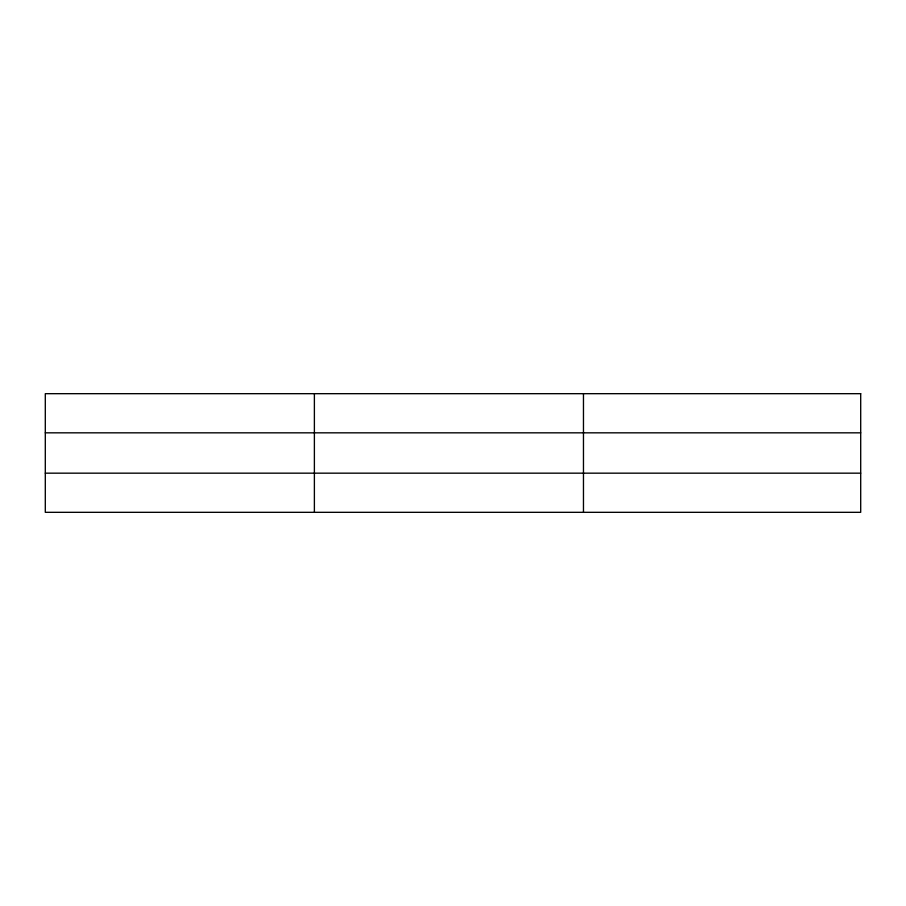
<?xml version="1.0" encoding="UTF-8"?>
<svg xmlns="http://www.w3.org/2000/svg" width="906" height="906" viewBox="0 0 906 906"><rect width="100%" height="100%" fill="white"/><g stroke="black" fill="none" stroke-linecap="round" stroke-linejoin="round"><path stroke-width="1.36" d="M314.382 512.32L314.382 393.68M583.464 512.32L583.464 393.68M45.3 432.83L860.7 432.83M45.3 473.17L860.7 473.17M860.7 393.68L860.7 512.32L45.3 512.32L45.3 393.68L860.7 393.68"/></g></svg>
